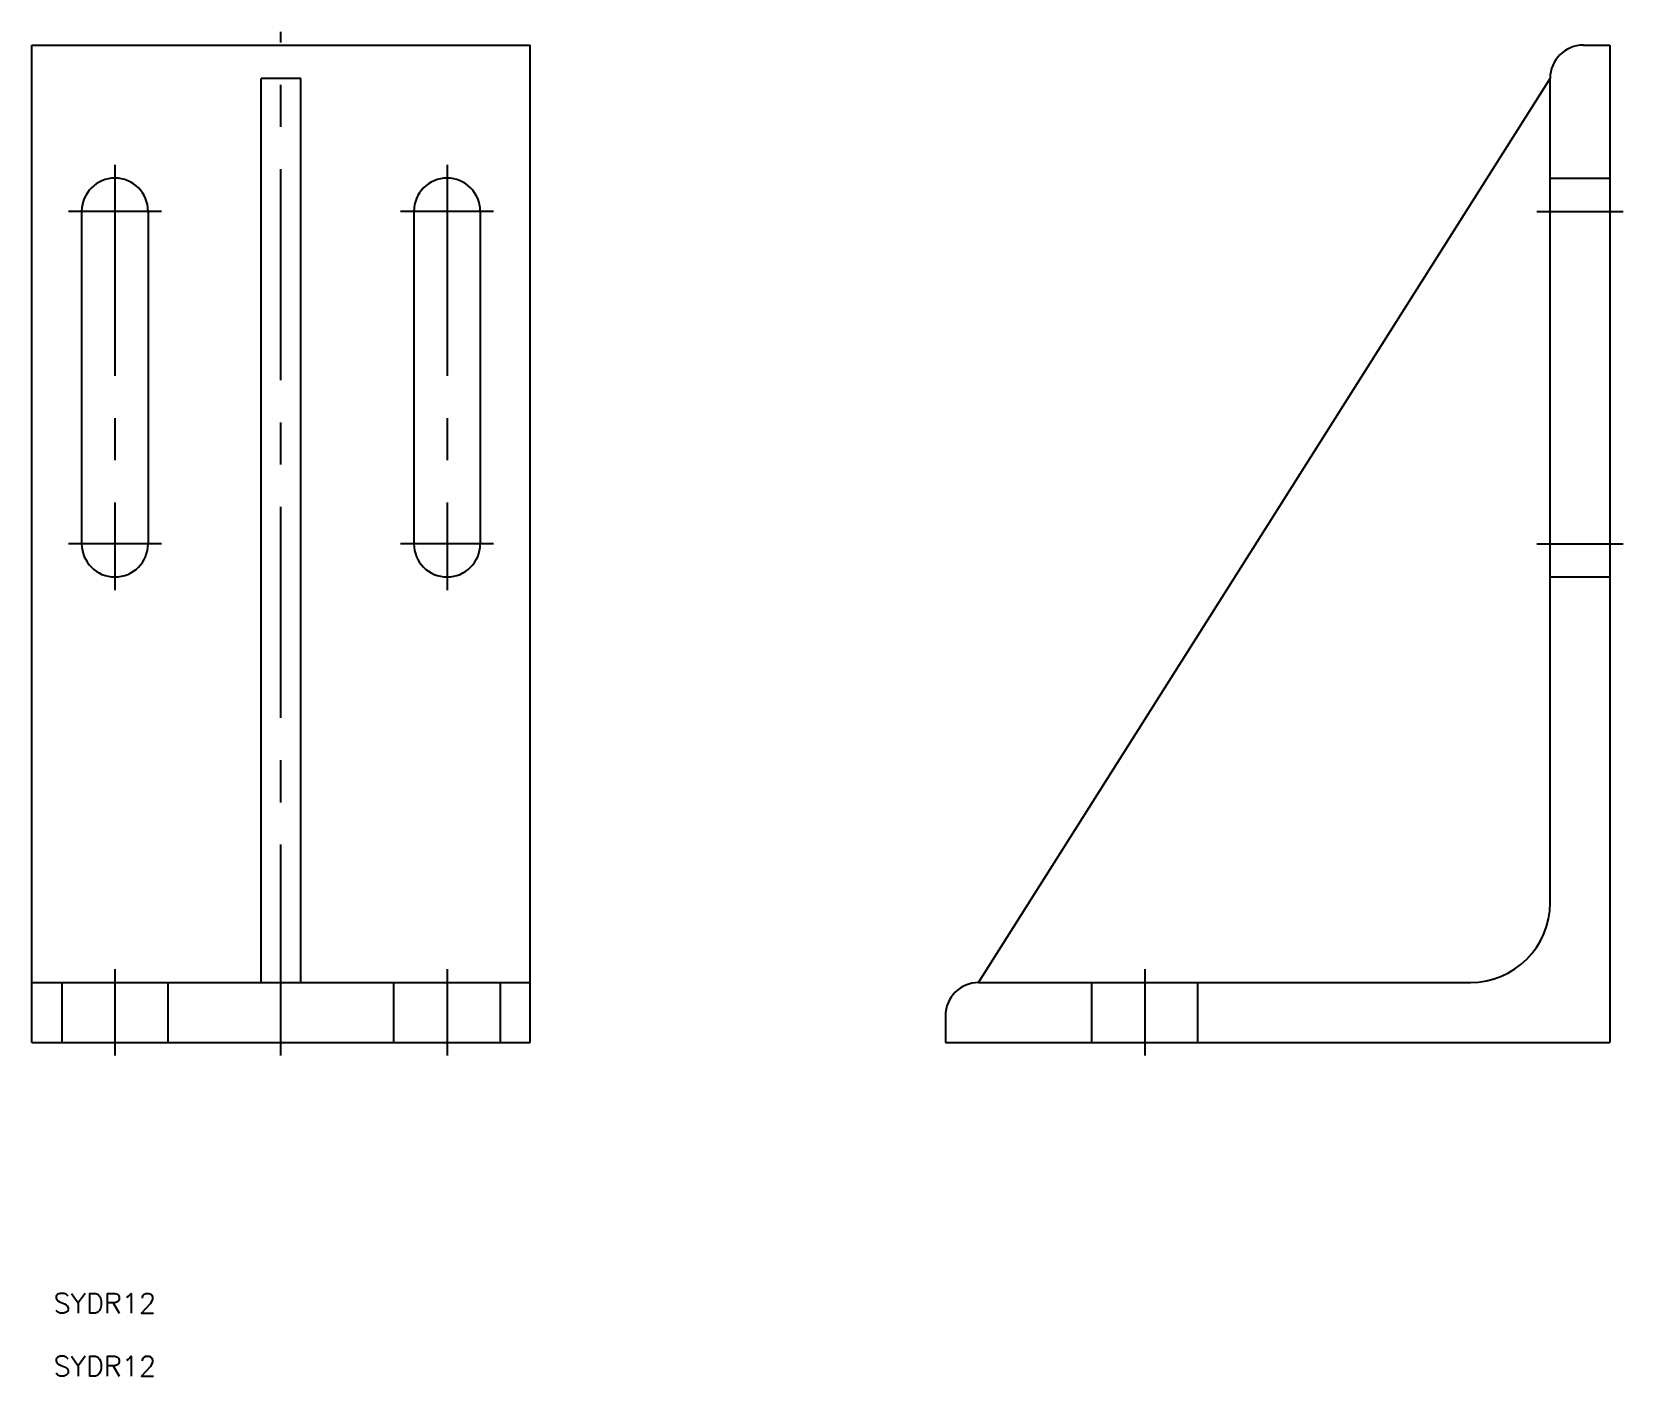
# Model space of a CAD drawing. Extents: x -38 to 202, y -50 to 152.
import ezdxf

# ---------------------------------------------------------------- set-up
doc = ezdxf.new("R2010")
doc.units = 0
doc.linetypes.add('CENTER', pattern=[50.8, 31.75, -6.35, 6.35, -6.35])
doc.linetypes.add('DASHED', pattern=[19.05, 12.7, -6.35])
doc.layers.get('0').update_dxf_attribs({"linetype": 'CONTINUOUS'})
doc.layers.add('CENTER', color=1, linetype='CENTER')
doc.styles.get("Standard").update_dxf_attribs({"font": 'txt.shx', "height": 3})

# ---------------------------------------------------------------- blocks, each defined once
blk = doc.blocks.new('*U2')
at = {"color": 7, "linetype": 'CONTINUOUS'}
blk.add_text('SYDR12', height=3, dxfattribs=at).set_placement((-34.24, -40.75))
blk = doc.blocks.new('*U3')
at = {"color": 7, "linetype": 'CONTINUOUS'}
blk.add_text('SYDR12', height=3, dxfattribs=at).set_placement((-34.24, -50.21))

msp = doc.modelspace()

# ---------------------------------------------------------------- linework, layer by layer
at = {"color": 7, "linetype": 'CONTINUOUS'}
for p, q in [((-37.5, 0), (-37.5, 150)), ((-37.5, 150), (37.5, 150)), ((37.5, 0), (37.5, 150)), ((196, 150), (200, 150)), ((200, 150), (200, 0)), ((-3, 9), (-3, 145)), ((3, 145), (-3, 145)), ((3, 9), (3, 145)), ((105, 9), (191, 145)), ((191, 21), (191, 145)), ((-30, 125), (-30, 75)), ((-20, 125), (-20, 75)), ((20, 125), (20, 75)), ((30, 125), (30, 75)), ((-37.5, 9), (37.5, 9)), ((105, 9), (179, 9)), ((100, 4), (100, 0)), ((-37.5, 0), (37.5, 0)), ((100, 0), (200, 0))]:
    msp.add_line(p, q, dxfattribs=at)
at = {"color": 3, "linetype": 'DASHED'}
for p, q in [((191, 130), (200, 130)), ((191, 70), (200, 70)), ((-33, 9), (-33, 0)), ((-17, 0), (-17, 9)), ((17, 0), (17, 9)), ((33, 9), (33, 0)), ((122, 9), (122, 0)), ((138, 0), (138, 9))]:
    msp.add_line(p, q, dxfattribs=at)
at = {"color": 7, "linetype": 'CONTINUOUS'}
for centre, radius, start, end in [((196, 145), 5, 90, 180), ((-25, 125), 5, 0, 180), ((25, 125), 5, 0, 180), ((-25, 75), 5, 180, 0), ((25, 75), 5, 180, 0), ((179, 21), 12, 270, 0), ((105, 4), 5, 90, 180)]:
    msp.add_arc(centre, radius, start, end, dxfattribs=at)
at = {"layer": 'CENTER', "color": 1, "linetype": 'CENTER'}
for p, q in [((0, -2), (0, 152)), ((-25, 132), (-25, 68)), ((25, 132), (25, 68)), ((-18, 125), (-32, 125)), ((32, 125), (18, 125)), ((189, 125), (202, 125)), ((-18, 75), (-32, 75)), ((32, 75), (18, 75)), ((189, 75), (202, 75)), ((-25, 11), (-25, -2)), ((25, 11), (25, -2)), ((130, 11), (130, -2))]:
    msp.add_line(p, q, dxfattribs=at)

# ---------------------------------------------------------------- block references
at = {"color": 7, "linetype": 'CONTINUOUS'}
for name in ['*U2', '*U3']:
    msp.add_blockref(name, (0, 0), dxfattribs=at)

doc.saveas('drawing.dxf')
